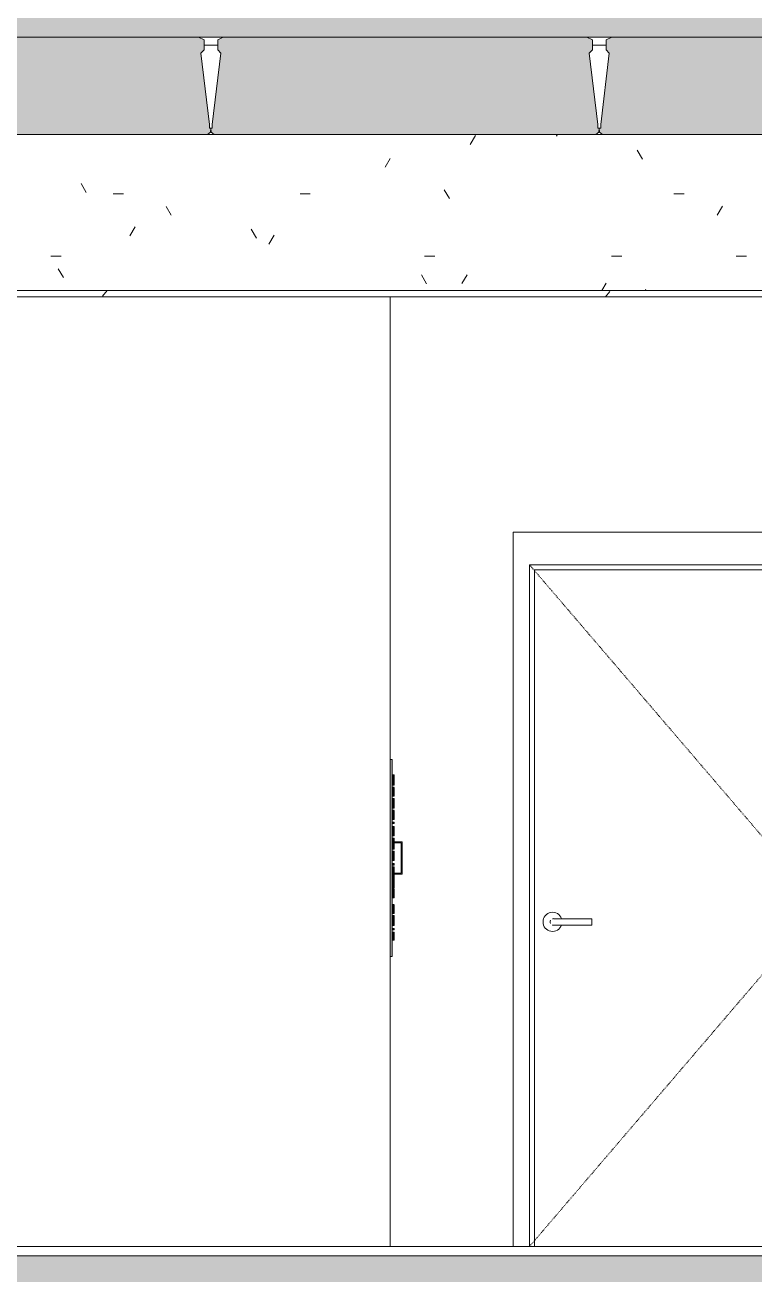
# Model space of a CAD drawing. Header units: inches. Extents: x -4168 to 1483, y -300 to 637.
# Drawn here: x -2743.7 to -2653.8, y -155.5 to -1.5 of the extents above; entities that cross this region are included whole.
import ezdxf

# ---------------------------------------------------------------- set-up
doc = ezdxf.new("R2010")
doc.units = ezdxf.units.IN
doc.header["$MEASUREMENT"] = 0
doc.linetypes.add('Dash 1_16_', pattern=[0.125, 0.0625, -0.0625])
doc.linetypes.add('Grid Line 1_2_', pattern=[0.875, 0.5, -0.125, 0.125, -0.125])
for name, color, linetype, lineweight in [('0-1', 7, 'Continuous', 5), ('0-3', 55, 'Continuous', 9), ('0-4', 7, 'Continuous', 9), ('A-DOOR-4', 7, 'Dash 1_16_', 9), ('A-DOOR-5', 7, 'Continuous', 9), ('A-DOOR-FRAM-3', 7, 'Continuous', 9), ('A-FLOR-7', 192, 'Continuous', 9), ('A-FLOR-8', 55, 'Continuous', 9), ('A-FLOR-LEVL-1', 51, 'Grid Line 1_2_', 9), ('A-FLOR-PATT-1', 45, 'Continuous', 9), ('E-FIRE-1', 9, 'Continuous', 9), ('E-FIRE-2', 7, 'Continuous', 9), ('E-FIRE-3', 55, 'Continuous', 9), ('I-WALL-4', 55, 'Continuous', 9), ('S-BEAM-2', 7, 'Continuous', 9), ('S-BEAM-4', 55, 'Continuous', 9), ('S-BEAM-5', 50, 'Continuous', 9)]:
    doc.layers.add(name, color=color, linetype=linetype, lineweight=lineweight)
pattern_1 = [(0, (-3769.654, 146.633), (30.72, 7.68), [1.267, -21.773, 1.267, -21.773, -122.88]), (0, (-3769.654, 146.633), (30.72, 7.68), [-46.08, 1.267, -44.813, 1.267, -21.773, -53.76]), (0, (-3769.654, 146.633), (30.72, 7.68), [-115.2, 1.267, -14.093, 1.267, -37.133]), (120, (-3758.134, 150.473), (-22.011075, 22.7643), [1.267, -21.773, 1.267, -21.773, -122.88]), (120, (-3758.134, 150.473), (-22.011075, 22.7643), [-46.08, 1.267, -44.813, 1.267, -21.773, -53.76]), (120, (-3758.134, 150.473), (-22.011075, 22.7643), [-115.2, 1.267, -14.093, 1.267, -37.133]), (240, (-3754.294, 165.833), (-8.708925, -30.4443), [1.267, -21.773, 1.267, -21.773, -122.88]), (240, (-3754.294, 165.833), (-8.708925, -30.4443), [-46.08, 1.267, -44.813, 1.267, -21.773, -53.76]), (240, (-3754.294, 165.833), (-8.708925, -30.4443), [-115.2, 1.267, -14.093, 1.267, -37.133])]

# ---------------------------------------------------------------- blocks, each defined once
blk = doc.blocks.new('104416 - Fire Extinguishers - Wall - Class A - Light - 2A-2231923-BUILDING SECTION - NORTH_SOUTH THRU PARKING RAMP - LOOKING WEST')
at = {"layer": 'E-FIRE-1'}
for points in [[(-2698.7, -116.25), (-2698.45, -116.25), (-2698.45, -92), (-2698.7, -92), (-2698.7, -116)], [(-2697.2, -106.13), (-2697.2, -102.13), (-2698.45, -102.15), (-2698.45, -102.25), (-2697.32, -102.25), (-2697.32, -106), (-2698.45, -106), (-2698.45, -106.13), (-2697.32, -106.13)]]:
    blk.add_hatch(color=256, dxfattribs=at).paths.add_polyline_path(points, flags=0)
at = {"layer": 'E-FIRE-2'}
for points in [[(-2698.45, -93.98), (-2698.2, -93.98), (-2698.2, -93.89), (-2698.45, -93.89)], [(-2698.2, -94.04), (-2698.2, -93.98), (-2698.45, -93.98), (-2698.45, -94.04)], [(-2698.2, -94.2), (-2698.2, -94.04), (-2698.45, -94.04), (-2698.45, -94.2)], [(-2698.2, -94.5), (-2698.2, -94.2), (-2698.45, -94.2), (-2698.45, -94.5)], [(-2698.2, -95.14), (-2698.2, -94.5), (-2698.45, -94.5), (-2698.45, -95.14)], [(-2698.2, -95.44), (-2698.2, -95.41), (-2698.45, -95.44)], [(-2698.2, -96.5), (-2698.2, -95.44), (-2698.45, -95.44), (-2698.45, -96.5)], [(-2698.2, -97.01), (-2698.2, -96.82), (-2698.45, -96.82), (-2698.45, -97.01)], [(-2698.2, -97.79), (-2698.2, -97.01), (-2698.45, -97.01), (-2698.45, -97.79)], [(-2698.2, -97.98), (-2698.2, -97.79), (-2698.45, -97.79), (-2698.45, -97.98)], [(-2698.2, -98.28), (-2698.2, -98.25), (-2698.45, -98.28)], [(-2698.2, -98.35), (-2698.2, -98.28), (-2698.45, -98.31), (-2698.45, -98.35)], [(-2698.2, -98.54), (-2698.2, -98.35), (-2698.45, -98.35), (-2698.45, -98.54)], [(-2698.45, -98.83), (-2698.2, -98.81), (-2698.2, -98.54), (-2698.45, -98.54), (-2698.45, -98.81)], [(-2698.2, -99.11), (-2698.2, -98.83), (-2698.45, -98.83), (-2698.45, -99.11)], [(-2698.2, -99.3), (-2698.2, -99.11), (-2698.45, -99.12), (-2698.45, -99.3)], [(-2698.2, -99.36), (-2698.2, -99.3), (-2698.45, -99.3), (-2698.45, -99.36)], [(-2698.2, -99.41), (-2698.2, -99.36), (-2698.45, -99.36), (-2698.45, -99.41)], [(-2698.2, -99.89), (-2698.2, -99.71), (-2698.45, -99.71), (-2698.45, -99.89)], [(-2698.2, -100.42), (-2698.2, -100.24), (-2698.45, -100.24), (-2698.45, -100.42)], [(-2698.2, -100.51), (-2698.2, -100.42), (-2698.45, -100.42), (-2698.45, -100.51)], [(-2698.2, -100.83), (-2698.2, -100.51), (-2698.45, -100.51), (-2698.45, -100.83)], [(-2698.45, -101.04), (-2698.2, -101.04), (-2698.2, -100.83), (-2698.45, -100.83)], [(-2698.45, -101.17), (-2698.2, -101.15), (-2698.2, -101.04), (-2698.45, -101.04), (-2698.45, -101.15)], [(-2698.2, -101.21), (-2698.2, -101.17), (-2698.45, -101.21)], [(-2698.2, -101.39), (-2698.2, -101.21), (-2698.45, -101.21), (-2698.45, -101.39)], [(-2698.2, -101.71), (-2698.2, -101.69), (-2698.45, -101.71)], [(-2698.2, -101.82), (-2698.2, -101.71), (-2698.45, -101.71), (-2698.45, -101.82)], [(-2698.2, -102.03), (-2698.2, -101.82), (-2698.45, -101.82), (-2698.45, -102.03)], [(-2698.2, -102.7), (-2698.2, -102.31), (-2698.45, -102.31), (-2698.45, -102.7)], [(-2698.45, -102.96), (-2698.2, -102.96), (-2698.2, -102.7), (-2698.45, -102.7)], [(-2698.2, -103.05), (-2698.2, -102.96), (-2698.45, -102.96), (-2698.45, -103.05)], [(-2698.2, -103.49), (-2698.2, -103.31), (-2698.45, -103.31), (-2698.45, -103.49)], [(-2698.2, -104.26), (-2698.2, -103.49), (-2698.45, -103.49), (-2698.45, -104.26)], [(-2698.2, -104.46), (-2698.2, -104.26), (-2698.45, -104.26), (-2698.45, -104.46)], [(-2698.2, -105.01), (-2698.2, -104.83), (-2698.45, -104.83), (-2698.45, -105.01)], [(-2698.2, -106.56), (-2698.2, -106.47), (-2698.45, -106.47), (-2698.45, -106.56)], [(-2698.2, -106.78), (-2698.2, -106.56), (-2698.45, -106.56), (-2698.45, -106.78)], [(-2698.2, -107.05), (-2698.2, -106.78), (-2698.45, -106.78), (-2698.45, -107.05)], [(-2698.45, -107.16), (-2698.2, -107.13), (-2698.2, -107.05), (-2698.45, -107.05), (-2698.45, -107.13)], [(-2698.2, -107.25), (-2698.2, -107.16), (-2698.45, -107.16), (-2698.45, -107.25)], [(-2698.2, -107.52), (-2698.2, -107.25), (-2698.45, -107.26), (-2698.45, -107.52)], [(-2698.45, -107.74), (-2698.2, -107.74), (-2698.2, -107.52), (-2698.45, -107.52)], [(-2698.2, -107.83), (-2698.2, -107.74), (-2698.45, -107.74), (-2698.45, -107.83)], [(-2698.2, -107.97), (-2698.2, -107.94), (-2698.45, -107.97)], [(-2698.2, -109.03), (-2698.2, -107.97), (-2698.45, -107.97), (-2698.45, -109.03)], [(-2698.2, -109.91), (-2698.2, -109.88), (-2698.45, -109.91)], [(-2698.2, -110.97), (-2698.2, -109.91), (-2698.45, -109.91), (-2698.45, -110.97)], [(-2698.45, -111.29), (-2698.2, -111.29), (-2698.2, -111.2), (-2698.45, -111.2)], [(-2698.2, -111.35), (-2698.2, -111.29), (-2698.45, -111.29), (-2698.45, -111.35)], [(-2698.2, -111.51), (-2698.2, -111.35), (-2698.45, -111.35), (-2698.45, -111.51)], [(-2698.2, -111.81), (-2698.2, -111.51), (-2698.45, -111.51), (-2698.45, -111.81)], [(-2698.2, -112.44), (-2698.2, -111.81), (-2698.45, -111.81), (-2698.45, -112.44)], [(-2698.2, -113), (-2698.2, -112.81), (-2698.45, -112.81), (-2698.45, -113)], [(-2698.2, -114.27), (-2698.2, -113.28), (-2698.45, -113.28), (-2698.45, -114.27)]]:
    blk.add_hatch(color=256, dxfattribs=at).paths.add_polyline_path(points, flags=0)
h = blk.add_hatch(color=256, dxfattribs=at)
h.paths.add_polyline_path([(-2698.2, -102.31), (-2698.2, -102.25), (-2698.45, -102.29), (-2698.45, -102.31)], flags=0)
h.paths.add_polyline_path([(-2698.45, -102.13), (-2698.2, -102.13), (-2698.2, -102.03), (-2698.45, -102.03)], flags=0)
h = blk.add_hatch(color=256, dxfattribs=at)
h.paths.add_polyline_path([(-2698.45, -106.4), (-2698.2, -106.4), (-2698.2, -106.13), (-2698.45, -106.13)], flags=0)
h.paths.add_polyline_path([(-2698.2, -106), (-2698.2, -105.24), (-2698.45, -105.24), (-2698.45, -106)], flags=0)
at = {"layer": 'E-FIRE-3'}
for p, q in [((-2698.7, -92), (-2698.45, -92)), ((-2698.45, -92), (-2698.45, -116.25)), ((-2698.45, -93.89), (-2698.2, -93.89)), ((-2698.2, -93.89), (-2698.2, -93.98)), ((-2698.45, -93.98), (-2698.2, -93.98)), ((-2698.45, -94.04), (-2698.2, -94.04)), ((-2698.45, -94.2), (-2698.2, -94.2)), ((-2698.45, -94.5), (-2698.2, -94.5)), ((-2698.45, -95.14), (-2698.2, -95.14)), ((-2698.45, -95.41), (-2698.2, -95.41)), ((-2698.45, -95.44), (-2698.2, -95.44)), ((-2698.2, -93.98), (-2698.2, -94.04)), ((-2698.2, -94.04), (-2698.2, -94.2)), ((-2698.2, -94.2), (-2698.2, -94.5)), ((-2698.2, -94.5), (-2698.2, -95.14)), ((-2698.2, -95.44), (-2698.2, -96.5)), ((-2698.45, -96.5), (-2698.2, -96.5)), ((-2698.45, -96.82), (-2698.2, -96.82)), ((-2698.45, -97.01), (-2698.2, -97.01)), ((-2698.2, -96.82), (-2698.2, -97.01)), ((-2698.2, -97.01), (-2698.2, -97.79)), ((-2698.45, -97.79), (-2698.2, -97.79)), ((-2698.45, -97.98), (-2698.2, -97.98)), ((-2698.45, -98.25), (-2698.2, -98.25)), ((-2698.45, -98.28), (-2698.2, -98.28)), ((-2698.45, -98.35), (-2698.2, -98.35)), ((-2698.45, -98.54), (-2698.2, -98.54)), ((-2698.2, -97.79), (-2698.2, -97.98)), ((-2698.2, -98.28), (-2698.2, -98.35)), ((-2698.2, -98.35), (-2698.2, -98.54)), ((-2698.2, -98.54), (-2698.2, -98.83)), ((-2698.45, -98.83), (-2698.2, -98.83)), ((-2698.45, -99.11), (-2698.2, -99.11)), ((-2698.45, -99.3), (-2698.2, -99.3)), ((-2698.45, -99.36), (-2698.2, -99.36)), ((-2698.2, -99.41), (-2698.45, -99.41)), ((-2698.45, -99.71), (-2698.2, -99.71)), ((-2698.45, -99.89), (-2698.2, -99.89)), ((-2698.2, -98.83), (-2698.2, -99.11)), ((-2698.2, -99.11), (-2698.2, -99.3)), ((-2698.2, -99.3), (-2698.2, -99.36)), ((-2698.2, -99.36), (-2698.2, -99.41)), ((-2698.2, -99.71), (-2698.2, -99.89)), ((-2698.45, -100.24), (-2698.2, -100.24)), ((-2698.2, -100.42), (-2698.45, -100.42)), ((-2698.45, -100.51), (-2698.2, -100.51)), ((-2698.45, -100.83), (-2698.2, -100.83)), ((-2698.45, -101.04), (-2698.2, -101.04)), ((-2698.45, -101.17), (-2698.2, -101.17)), ((-2698.45, -101.21), (-2698.2, -101.21)), ((-2698.45, -101.39), (-2698.2, -101.39)), ((-2698.2, -100.24), (-2698.2, -100.42)), ((-2698.2, -100.42), (-2698.2, -100.51)), ((-2698.2, -100.51), (-2698.2, -100.83)), ((-2698.2, -100.83), (-2698.2, -101.04)), ((-2698.2, -101.04), (-2698.2, -101.17)), ((-2698.2, -101.17), (-2698.2, -101.21)), ((-2698.2, -101.21), (-2698.2, -101.39)), ((-2698.45, -101.69), (-2698.2, -101.69)), ((-2698.45, -101.71), (-2698.2, -101.71)), ((-2698.45, -101.82), (-2698.2, -101.82)), ((-2698.45, -102.03), (-2698.2, -102.03)), ((-2697.2, -102.13), (-2698.45, -102.13)), ((-2698.45, -102.25), (-2697.32, -102.25)), ((-2698.45, -102.31), (-2698.2, -102.31)), ((-2698.45, -102.7), (-2698.2, -102.7)), ((-2698.45, -102.96), (-2698.2, -102.96)), ((-2698.45, -103.05), (-2698.2, -103.05)), ((-2698.2, -101.71), (-2698.2, -101.82)), ((-2698.2, -101.82), (-2698.2, -102.03)), ((-2698.2, -102.03), (-2698.2, -102.13)), ((-2698.2, -102.25), (-2698.2, -102.31)), ((-2698.2, -102.31), (-2698.2, -102.7)), ((-2698.2, -102.7), (-2698.2, -102.96)), ((-2698.2, -102.96), (-2698.2, -103.05)), ((-2697.32, -102.25), (-2697.32, -106)), ((-2697.2, -106.13), (-2697.2, -102.13)), ((-2698.45, -103.31), (-2698.2, -103.31)), ((-2698.45, -103.49), (-2698.2, -103.49)), ((-2698.45, -104.26), (-2698.2, -104.26)), ((-2698.45, -104.46), (-2698.2, -104.46)), ((-2698.2, -103.31), (-2698.2, -103.49)), ((-2698.2, -103.49), (-2698.2, -104.26)), ((-2698.2, -104.26), (-2698.2, -104.46)), ((-2698.45, -104.83), (-2698.2, -104.83)), ((-2698.45, -105.01), (-2698.2, -105.01)), ((-2698.45, -105.24), (-2698.2, -105.24)), ((-2697.32, -106), (-2698.45, -106)), ((-2698.45, -106.13), (-2697.2, -106.13)), ((-2698.2, -104.83), (-2698.2, -105.01)), ((-2698.2, -105.24), (-2698.2, -106)), ((-2698.2, -106.13), (-2698.2, -106.4)), ((-2698.45, -106.4), (-2698.2, -106.4)), ((-2698.45, -106.47), (-2698.2, -106.47)), ((-2698.45, -106.56), (-2698.2, -106.56)), ((-2698.45, -106.78), (-2698.2, -106.78)), ((-2698.45, -107.16), (-2698.2, -107.16)), ((-2698.45, -107.25), (-2698.2, -107.25)), ((-2698.45, -107.52), (-2698.2, -107.52)), ((-2698.45, -107.74), (-2698.2, -107.74)), ((-2698.2, -106.47), (-2698.2, -106.56)), ((-2698.2, -106.56), (-2698.2, -106.78)), ((-2698.2, -106.78), (-2698.2, -107.05)), ((-2698.2, -107.05), (-2698.2, -107.16)), ((-2698.2, -107.16), (-2698.2, -107.25)), ((-2698.2, -107.25), (-2698.2, -107.52)), ((-2698.2, -107.52), (-2698.2, -107.74)), ((-2698.2, -107.74), (-2698.2, -107.83)), ((-2698.2, -107.83), (-2698.45, -107.83)), ((-2698.45, -107.94), (-2698.2, -107.94)), ((-2698.45, -107.97), (-2698.2, -107.97)), ((-2698.45, -109.03), (-2698.2, -109.03)), ((-2698.2, -107.97), (-2698.2, -109.03)), ((-2698.45, -109.88), (-2698.2, -109.88)), ((-2698.45, -109.91), (-2698.2, -109.91)), ((-2698.2, -109.91), (-2698.2, -110.97)), ((-2698.45, -110.97), (-2698.2, -110.97)), ((-2698.45, -111.2), (-2698.2, -111.2)), ((-2698.45, -111.29), (-2698.2, -111.29)), ((-2698.45, -111.35), (-2698.2, -111.35)), ((-2698.45, -111.51), (-2698.2, -111.51)), ((-2698.45, -111.81), (-2698.2, -111.81)), ((-2698.2, -111.2), (-2698.2, -111.29)), ((-2698.2, -111.29), (-2698.2, -111.35)), ((-2698.2, -111.35), (-2698.2, -111.51)), ((-2698.2, -111.51), (-2698.2, -111.81)), ((-2698.2, -111.81), (-2698.2, -112.44)), ((-2698.45, -112.44), (-2698.2, -112.44)), ((-2698.45, -112.81), (-2698.2, -112.81)), ((-2698.45, -113), (-2698.2, -113)), ((-2698.45, -113.28), (-2698.2, -113.28)), ((-2698.2, -112.81), (-2698.2, -113)), ((-2698.2, -113.28), (-2698.2, -114.27)), ((-2698.45, -114.27), (-2698.2, -114.27)), ((-2698.7, -116.25), (-2698.45, -116.25))]:
    blk.add_line(p, q, dxfattribs=at)
blk = doc.blocks.new('HOLLOW METAL - HM - METAL LEAF - 3-0 x 7-0-V34-BUILDING SECTION - NORTH_SOUTH THRU PARKING RAMP - LOOKING WEST')
at = {"layer": 'A-DOOR-4'}
for p, q in [((-2681.51, -68), (-2645.51, -110)), ((-2645.51, -110), (-2681.51, -152))]:
    blk.add_line(p, q, dxfattribs=at)
at = {"layer": 'A-DOOR-5'}
for p, q in [((-2673.83, -111.61), (-2677.97, -111.61)), ((-2677.97, -112.39), (-2673.83, -112.39)), ((-2673.83, -111.61), (-2673.83, -112)), ((-2673.83, -112), (-2673.83, -112.39))]:
    blk.add_line(p, q, dxfattribs=at)
at = {"layer": 'A-DOOR-5', "flags": 128}
for points in [[(-2677.97, -111.61), (-2677.99, -111.61), (-2678.01, -111.61), (-2678.04, -111.61), (-2678.06, -111.61), (-2678.08, -111.61), (-2678.11, -111.61), (-2678.13, -111.61), (-2678.15, -111.61), (-2678.18, -111.61), (-2678.2, -111.61), (-2678.22, -111.61), (-2678.24, -111.61), (-2678.26, -111.61), (-2678.28, -111.61), (-2678.3, -111.61), (-2678.32, -111.61), (-2678.34, -111.61), (-2678.36, -111.61), (-2678.37, -111.61), (-2678.39, -111.61), (-2678.41, -111.61), (-2678.42, -111.61), (-2678.44, -111.61), (-2678.45, -111.61), (-2678.46, -111.61), (-2678.48, -111.61), (-2678.49, -111.61), (-2678.5, -111.61), (-2678.51, -111.61), (-2678.52, -111.61), (-2678.53, -111.61), (-2678.53, -111.61), (-2678.54, -111.61), (-2678.55, -111.61), (-2678.55, -111.61), (-2678.55, -111.61), (-2678.56, -111.61), (-2678.56, -111.61), (-2678.56, -111.61)], [(-2678.56, -112.39), (-2678.56, -112.39), (-2678.56, -112.39), (-2678.55, -112.39), (-2678.55, -112.39), (-2678.55, -112.39), (-2678.54, -112.39), (-2678.54, -112.39), (-2678.53, -112.39), (-2678.52, -112.39), (-2678.51, -112.39), (-2678.5, -112.39), (-2678.49, -112.39), (-2678.48, -112.39), (-2678.47, -112.39), (-2678.45, -112.39), (-2678.44, -112.39), (-2678.43, -112.39), (-2678.41, -112.39), (-2678.4, -112.39), (-2678.38, -112.39), (-2678.36, -112.39), (-2678.34, -112.39), (-2678.33, -112.39), (-2678.31, -112.39), (-2678.29, -112.39), (-2678.27, -112.39), (-2678.25, -112.39), (-2678.22, -112.39), (-2678.2, -112.39), (-2678.18, -112.39), (-2678.16, -112.39), (-2678.14, -112.39), (-2678.11, -112.39), (-2678.09, -112.39), (-2678.07, -112.39), (-2678.04, -112.39), (-2678.02, -112.39), (-2678, -112.39), (-2677.97, -112.39), (-2677.97, -112.39)]]:
    blk.add_lwpolyline(points, dxfattribs=at)
at = {"layer": 'A-DOOR-5'}
for centre, radius, start, end in [((-2678.66, -112), 1.18, 19.6343, 180), ((-2678.66, -112), 1.18, 180, 340.4367), ((-2678.56, -112), 0.394, 150, 180), ((-2678.56, -112), 0.394, 180, 210), ((-2678.56, -112), 0.394, 90, 105), ((-2678.56, -112), 0.394, 255, 270)]:
    blk.add_arc(centre, radius, start, end, dxfattribs=at)
at = {"layer": 'A-DOOR-FRAM-3'}
for p, q in [((-2643.51, -64), (-2683.51, -64)), ((-2683.51, -64), (-2683.51, -152)), ((-2643.51, -64), (-2643.51, -152)), ((-2681.51, -68), (-2645.51, -68)), ((-2681.51, -152), (-2681.51, -68)), ((-2680.89, -68.63), (-2646.14, -68.63)), ((-2680.89, -152), (-2680.89, -68.63)), ((-2646.14, -68.63), (-2646.14, -152)), ((-2645.51, -68), (-2645.51, -152))]:
    blk.add_line(p, q, dxfattribs=at)
blk = doc.blocks.new('CTR - 1st Phase - Common Walls_rvt-1-BUILDING SECTION - NORTH_SOUTH THRU PARKING RAMP - LOOKING WEST')
at = {"layer": 'I-WALL-4'}
for p, q in [((-2698.7, -35), (-2698.7, -152)), ((-2819.32, -152), (-2705.95, -152)), ((-2698.7, -152), (-2705.95, -152))]:
    blk.add_line(p, q, dxfattribs=at)
at = {"layer": '0-4'}
for name in ['HOLLOW METAL - HM - METAL LEAF - 3-0 x 7-0-V34-BUILDING SECTION - NORTH_SOUTH THRU PARKING RAMP - LOOKING WEST', '104416 - Fire Extinguishers - Wall - Class A - Light - 2A-2231923-BUILDING SECTION - NORTH_SOUTH THRU PARKING RAMP - LOOKING WEST']:
    blk.add_blockref(name, (0, 0), dxfattribs=at)
blk = doc.blocks.new('034100 - Precast Structural Concrete - Inverted Tee - IT 24IT31 _11_F _ 11_B SHELF_-2116756-BUILDING SECTION - NORTH_SOUTH THRU PARKING RAMP - LOOKING WEST')
at = {"layer": 'S-BEAM-4'}
h = blk.add_hatch(dxfattribs=at)
h.set_pattern_fill('FP_5', color=256, style=0, pattern_type=2)
h.set_pattern_definition(pattern_1)
h.paths.add_polyline_path([(-2720.79, -14.21), (-2720.61, -14.21), (-2720.61, -13.74), (-2719.55, -4.97), (-2719.94, -4.57), (-2719.94, -4), (-2721.63, -4), (-2721.63, -4.57), (-2722.02, -5.01), (-2720.97, -14), (-2720.97, -14.21), (-2720.83, -14.21)], flags=0)
h.paths.add_polyline_path([(-2720.37, -15), (-2720.75, -14.69), (-2720.79, -14.21), (-2720.83, -14.69), (-2721.2, -15), (-2720.61, -15)], flags=0)
h.paths.add_polyline_path([(-2768.67, -14.21), (-2768.49, -14.21), (-2768.49, -13.74), (-2767.43, -4.97), (-2767.82, -4.57), (-2767.82, -4), (-2769.52, -4), (-2769.52, -4.57), (-2769.91, -4.97), (-2768.85, -14), (-2768.85, -14.21), (-2768.71, -14.21)], flags=0)
h.paths.add_polyline_path([(-2768.25, -15), (-2768.63, -14.69), (-2768.67, -14.21), (-2768.71, -14.69), (-2769.09, -15), (-2768.49, -15)], flags=0)
h.paths.add_polyline_path([(-2816.55, -14.21), (-2816.37, -14.21), (-2816.37, -13.74), (-2815.31, -4.97), (-2815.71, -4.57), (-2815.71, -4), (-2817.4, -4), (-2817.4, -4.57), (-2817.79, -4.97), (-2816.73, -14), (-2816.73, -14.21), (-2816.59, -14.21)], flags=0)
h.paths.add_polyline_path([(-2816.55, -15), (-2816.14, -15), (-2816.51, -14.69), (-2816.55, -14.21), (-2816.59, -14.69), (-2816.97, -15), (-2816.59, -15)], flags=0)
h.paths.add_polyline_path([(-2625.02, -14.21), (-2624.85, -14.21), (-2624.85, -13.74), (-2623.78, -4.97), (-2624.18, -4.57), (-2624.18, -4), (-2625.87, -4), (-2625.87, -4.57), (-2626.26, -4.97), (-2625.2, -13.82), (-2625.2, -14.21), (-2625.07, -14.21)], flags=0)
h.paths.add_polyline_path([(-2625.02, -15), (-2624.61, -15), (-2624.98, -14.69), (-2625.02, -14.21), (-2625.07, -14.69), (-2625.44, -15), (-2625.07, -15)], flags=0)
h.paths.add_polyline_path([(-2672.91, -14.21), (-2672.73, -14.21), (-2672.73, -13.74), (-2671.67, -4.97), (-2672.06, -4.57), (-2672.06, -4), (-2673.75, -4), (-2673.75, -4.57), (-2674.15, -4.97), (-2673.08, -13.82), (-2673.08, -14.21), (-2672.95, -14.21)], flags=0)
h.paths.add_polyline_path([(-2672.49, -15), (-2672.87, -14.69), (-2672.91, -14.21), (-2672.95, -14.69), (-2673.32, -15), (-2672.73, -15)], flags=0)
h.paths.add_polyline_path([(-2529.26, -14.21), (-2529.08, -14.21), (-2529.08, -13.74), (-2528.02, -4.97), (-2528.41, -4.57), (-2528.41, -4), (-2530.11, -4), (-2530.11, -4.57), (-2530.5, -4.97), (-2529.44, -13.82), (-2529.44, -14.21), (-2529.3, -14.21)], flags=0)
h.paths.add_polyline_path([(-2528.84, -15), (-2529.22, -14.69), (-2529.26, -14.21), (-2529.3, -14.69), (-2529.68, -15), (-2529.08, -15)], flags=0)
h.paths.add_polyline_path([(-2577.14, -14.21), (-2576.97, -14.21), (-2576.97, -13.74), (-2575.9, -4.97), (-2576.3, -4.57), (-2576.3, -4), (-2577.99, -4), (-2577.99, -4.57), (-2578.38, -4.97), (-2577.32, -13.82), (-2577.32, -14.21), (-2577.18, -14.21)], flags=0)
h.paths.add_polyline_path([(-2577.14, -15), (-2576.73, -15), (-2577.1, -14.69), (-2577.14, -14.21), (-2577.18, -14.69), (-2577.56, -15), (-2577.18, -15)], flags=0)
h = blk.add_hatch(dxfattribs=at)
h.set_pattern_fill('FP_5', color=256, style=0, pattern_type=2)
h.set_pattern_definition(pattern_1)
h.paths.add_polyline_path([(-2826.83, -34.21), (-2500.2, -34.21), (-2500.2, -15), (-2826.83, -15), (-2826.83, -32)], flags=0)
h = blk.add_hatch(dxfattribs=at)
h.set_pattern_fill('FP_15', color=256, style=0, pattern_type=2)
h.set_pattern_definition([(0, (-3769.654, 168.31), (30.72, 5.431), [1.267, -21.773, 1.267, -21.773, -122.88]), (0, (-3769.654, 168.31), (30.72, 5.431), [-46.08, 1.267, -44.813, 1.267, -21.773, -53.76]), (0, (-3769.654, 168.31), (30.72, 5.431), [-115.2, 1.267, -14.093, 1.267, -37.133]), (129.232, (-3758.134, 171.026), (-22.01134, 16.097085), [1.002, -17.213, 1.002, -114.358]), (129.232, (-3758.134, 171.026), (-22.01134, 16.097085), [-19.217, -17.213, 1.002, -35.428, -60.716]), (129.232, (-3758.134, 171.026), (-22.01134, 16.097085), [-72.859, 1.002, -17.213, 1.002, -41.499]), (129.232, (-3758.134, 171.026), (-22.01134, 16.097085), [-92.075, -11.141, 1.002, -29.356]), (230.768, (-3754.294, 181.887), (-8.709237, -21.527142), [1.002, -17.213, 1.002, -114.358]), (230.768, (-3754.294, 181.887), (-8.709237, -21.527142), [-19.217, -17.213, 1.002, -35.428, -60.716]), (230.768, (-3754.294, 181.887), (-8.709237, -21.527142), [-72.859, 1.002, -17.213, 1.002, -41.499]), (230.768, (-3754.294, 181.887), (-8.709237, -21.527142), [-92.075, -11.141, 1.002, -29.356])])
h.paths.add_polyline_path([(-2520.51, -35), (-2500.2, -35), (-2500.2, -34.21), (-2826.83, -34.21), (-2826.83, -35), (-2530.21, -35)], flags=0)
for p, q in [((-2719.94, -4), (-2721.63, -4)), ((-2672.06, -4), (-2673.75, -4)), ((-2721.2, -15), (-2720.37, -15)), ((-2673.32, -15), (-2672.49, -15)), ((-2826.83, -34.21), (-2500.2, -34.21)), ((-2826.83, -35), (-2500.2, -35))]:
    blk.add_line(p, q, dxfattribs=at)
blk = doc.blocks.new('034100 - Precast Structural Concrete - Solid Plank - 12_-1871086-BUILDING SECTION - NORTH_SOUTH THRU PARKING RAMP - LOOKING WEST')
at = {"layer": 'S-BEAM-5'}
blk.add_hatch(color=256, dxfattribs=at).paths.add_polyline_path([(-3133.54, -15), (-3104.26, -15), (-3103.88, -14.69), (-3103.88, -14.21), (-3104.02, -14.21), (-3104.02, -13.74), (-3105.08, -4.97), (-3104.69, -4.57), (-3104.69, -3.31), (-3105.38, -3), (-3150.19, -3), (-3150.88, -3.31), (-3150.88, -4.57), (-3150.49, -4.97), (-3151.55, -14), (-3151.55, -14.21), (-3151.73, -14.21), (-3151.68, -14.69), (-3151.31, -15), (-3150.3, -15)], flags=0)
at = {"layer": 'S-BEAM-2'}
for p, q in [((-3150.19, -3), (-3150.88, -3.31)), ((-3105.38, -3), (-3150.19, -3)), ((-3104.69, -3.31), (-3105.38, -3)), ((-3150.88, -3.31), (-3150.88, -4.57)), ((-3150.88, -4.57), (-3150.49, -4.97)), ((-3105.08, -4.97), (-3104.69, -4.57)), ((-3104.69, -4.57), (-3104.69, -3.31)), ((-3150.49, -4.97), (-3151.55, -13.74)), ((-3104.02, -13.74), (-3105.08, -4.97)), ((-3151.55, -13.74), (-3151.55, -14.21)), ((-3104.02, -13.82), (-3104.02, -13.74)), ((-3104.02, -14.21), (-3104.02, -13.82)), ((-3151.55, -14.21), (-3151.73, -14.21)), ((-3151.73, -14.21), (-3151.68, -14.69)), ((-3151.68, -14.69), (-3151.31, -15)), ((-3151.31, -15), (-3104.26, -15)), ((-3104.26, -15), (-3103.88, -14.69)), ((-3103.84, -14.21), (-3104.02, -14.21)), ((-3103.88, -14.69), (-3103.84, -14.21))]:
    blk.add_line(p, q, dxfattribs=at)
blk = doc.blocks.new('CTR - 1st Phase - Structure_rvt-1-BUILDING SECTION - NORTH_SOUTH THRU PARKING RAMP - LOOKING WEST')
at = {"layer": '0-3'}
for name, p in [('034100 - Precast Structural Concrete - Solid Plank - 12_-1871086-BUILDING SECTION - NORTH_SOUTH THRU PARKING RAMP - LOOKING WEST', (383.06, 0)), ('034100 - Precast Structural Concrete - Solid Plank - 12_-1871086-BUILDING SECTION - NORTH_SOUTH THRU PARKING RAMP - LOOKING WEST', (430.94, 0)), ('034100 - Precast Structural Concrete - Solid Plank - 12_-1871086-BUILDING SECTION - NORTH_SOUTH THRU PARKING RAMP - LOOKING WEST', (478.82, 0)), ('034100 - Precast Structural Concrete - Inverted Tee - IT 24IT31 _11_F _ 11_B SHELF_-2116756-BUILDING SECTION - NORTH_SOUTH THRU PARKING RAMP - LOOKING WEST', (0, 0))]:
    blk.add_blockref(name, p, dxfattribs=at)

msp = doc.modelspace()

# ---------------------------------------------------------------- hatches: boundary and pattern name
at = {"layer": 'A-FLOR-PATT-1'}
h = msp.add_hatch(dxfattribs=at)
h.set_pattern_fill('FP_3', color=256, style=0, pattern_type=2)
h.set_pattern_definition([(0, (-3769.654, 146.633), (15.36, 3.84), [1.267, -10.253, 1.267, -10.253, -61.44]), (0, (-3769.654, 146.633), (15.36, 3.84), [-23.04, 1.267, -21.773, 1.267, -10.253, -26.88]), (0, (-3769.654, 146.633), (15.36, 3.84), [-57.6, 1.267, -6.413, 1.267, -17.933]), (120, (-3763.894, 148.553), (-11.0055376, 11.38215), [1.267, -10.253, 1.267, -10.253, -61.44]), (120, (-3763.894, 148.553), (-11.0055376, 11.38215), [-23.04, 1.267, -21.773, 1.267, -10.253, -26.88]), (120, (-3763.894, 148.553), (-11.0055376, 11.38215), [-57.6, 1.267, -6.413, 1.267, -17.933]), (240, (-3761.974, 156.233), (-4.3544624, -15.22215), [1.267, -10.253, 1.267, -10.253, -61.44]), (240, (-3761.974, 156.233), (-4.3544624, -15.22215), [-23.04, 1.267, -21.773, 1.267, -10.253, -26.88]), (240, (-3761.974, 156.233), (-4.3544624, -15.22215), [-57.6, 1.267, -6.413, 1.267, -17.933])])
h.paths.add_polyline_path([(-2111.2269, -3), (-2107.3237, -3), (-2107.3237, 0), (-3203.3237, 0), (-3203.3237, -3), (-2127.9861, -3)], flags=0)
h = msp.add_hatch(dxfattribs=at)
h.set_pattern_fill('FP_12', color=256, style=0, pattern_type=2)
h.set_pattern_definition([(50, (-3769.654, 146.633), (27.5427, -2.40992), [2.88, -31.68]), (355, (-3769.654, 146.633), (-5.32784, 28.88427), [2.304, -25.344]), (100.451, (-3767.36, 146.432), (22.2153, 26.47393), [2.448, -26.924]), (46.184, (-3769.654, 154.313), (40.9819, -6.3564), [4.32, -47.52]), (96.636, (-3766.24, 153.784), (35.89075, 37.4062), [3.671, -40.386]), (351.184, (-3769.654, 154.313), (35.891, 37.4062), [3.456, -38.016]), (21, (-3765.814, 152.393), (22.92104, -15.46073), [2.88, -31.68]), (326, (-3765.814, 152.393), (9.34353, 27.84574), [2.304, -25.344]), (71.451, (-3763.904, 151.105), (32.26477, 12.38442), [2.448, -26.924]), (37.5, (-3769.654, 146.633), (0.466855, 12.782707), [1.267, -23.77, 1.267, -24.461, -25.44]), (37.5, (-3769.654, 146.633), (0.466855, 12.782707), [-50.765, 1.267, -24.173]), (7.5, (-3769.654, 146.633), (10.10159, 15.14509), [1.267, -13.402, 1.267, -23.194, -9.696]), (7.5, (-3769.654, 146.633), (10.10159, 15.14509), [-39.13, 1.267, -8.429]), (327.5, (-3778.217, 146.633), (20.49916, -0.86578), [1.267, -8.333, 1.267, -28.685, -39.744]), (327.5, (-3778.217, 146.633), (20.49916, -0.86578), [-39.552, 1.267, -38.477]), (317.5, (-3782.057, 146.633), (22.39478, 3.84429), [1.267, -11.213, 1.267, -18.624, -28.224]), (317.5, (-3782.057, 146.633), (22.39478, 3.84429), [-32.371, 1.267, -26.957])])
h.paths.add_polyline_path([(-2169.8841, -162.3069), (-2111.2433, -162.3069), (-1953.3237, -158), (-1953.3237, -152), (-2111.2433, -156.3069), (-2265.5979, -156.3069), (-2500.3237, -152), (-2624.5506, -153.1397), (-2957.5542, -153.1397), (-2957.5542, -159.1397), (-2624.5506, -159.1397), (-2500.3237, -158), (-2265.5979, -162.3069), (-2178.2637, -162.3069)], flags=0)

# ---------------------------------------------------------------- linework, layer by layer
at = {"layer": 'A-FLOR-7'}
for p, q in [((-3203.3237, -3), (-2107.3237, -3)), ((-2624.5506, -153.1397), (-2957.5542, -153.1397))]:
    msp.add_line(p, q, dxfattribs=at)
at = {"layer": 'A-FLOR-8'}
msp.add_line((-2698.6987, -152), (-2640.1362, -152), dxfattribs=at)
at = {"layer": 'A-FLOR-LEVL-1'}
msp.add_line((-4167.9645, -152), (-1830.091, -152), dxfattribs=at)

# ---------------------------------------------------------------- block references
at = {"layer": '0-1'}
for name in ['CTR - 1st Phase - Structure_rvt-1-BUILDING SECTION - NORTH_SOUTH THRU PARKING RAMP - LOOKING WEST', 'CTR - 1st Phase - Common Walls_rvt-1-BUILDING SECTION - NORTH_SOUTH THRU PARKING RAMP - LOOKING WEST']:
    msp.add_blockref(name, (0, 0), dxfattribs=at)

doc.saveas('drawing.dxf')
